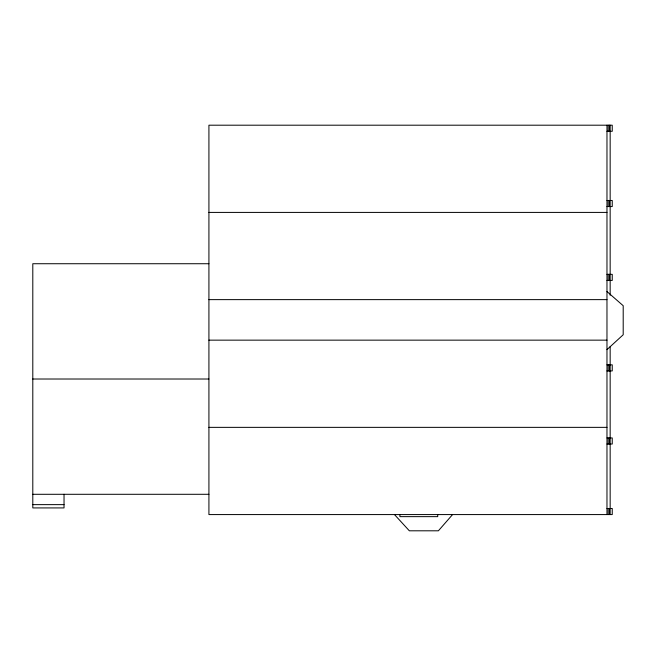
<?xml version="1.0" encoding="UTF-8"?>
<svg xmlns="http://www.w3.org/2000/svg" width="656" height="656" viewBox="0 0 656 656"><rect width="100%" height="100%" fill="white"/><g stroke="black" fill="none" stroke-linecap="round" stroke-linejoin="round"><path stroke-width="0.98" d="M452.566 514.575L438.388 530.802L409.344 530.802L394.477 514.575M606.972 349.623L623.2 334.757L623.2 305.712L606.972 291.535M606.972 131.282L612.245 131.282L612.245 125.198L208.92 125.198L208.92 514.575L612.245 514.575L612.245 508.49L606.972 508.49M606.972 200.482L612.245 200.482L612.245 206.566L606.972 206.566M208.92 212.413L606.972 212.413M208.92 263.728L32.8 263.728L32.8 507.924L64.034 507.924L64.034 494.296M606.972 274.347L612.245 274.347L612.245 280.432L606.972 280.432M208.92 299.628L606.972 299.628M208.92 340.152L606.972 340.152M606.972 364.843L612.245 364.843L612.245 370.927L606.972 370.927M32.8 379.012L208.92 379.012M208.92 427.359L606.972 427.359M606.972 437.946L612.245 437.946L612.245 444.03L606.972 444.03M32.8 494.296L208.92 494.296M32.8 504.636L64.034 504.636M610.162 125.198L610.162 295.298M610.162 346.532L610.162 514.575M609.498 125.198L609.498 131.282M609.498 200.482L609.498 206.566M609.498 274.347L609.498 280.432M609.498 364.843L609.498 370.927M609.498 437.946L609.498 444.03M609.498 508.49L609.498 514.575M608.194 125.198L608.194 131.282M608.194 200.482L608.194 206.566M608.194 274.347L608.194 280.432M608.194 364.843L608.194 370.927M608.194 437.946L608.194 444.03M608.194 508.49L608.194 514.575M606.972 125.198L606.972 514.575M437.724 514.575L437.724 516.641L399.914 516.641L399.914 514.575"/></g></svg>
